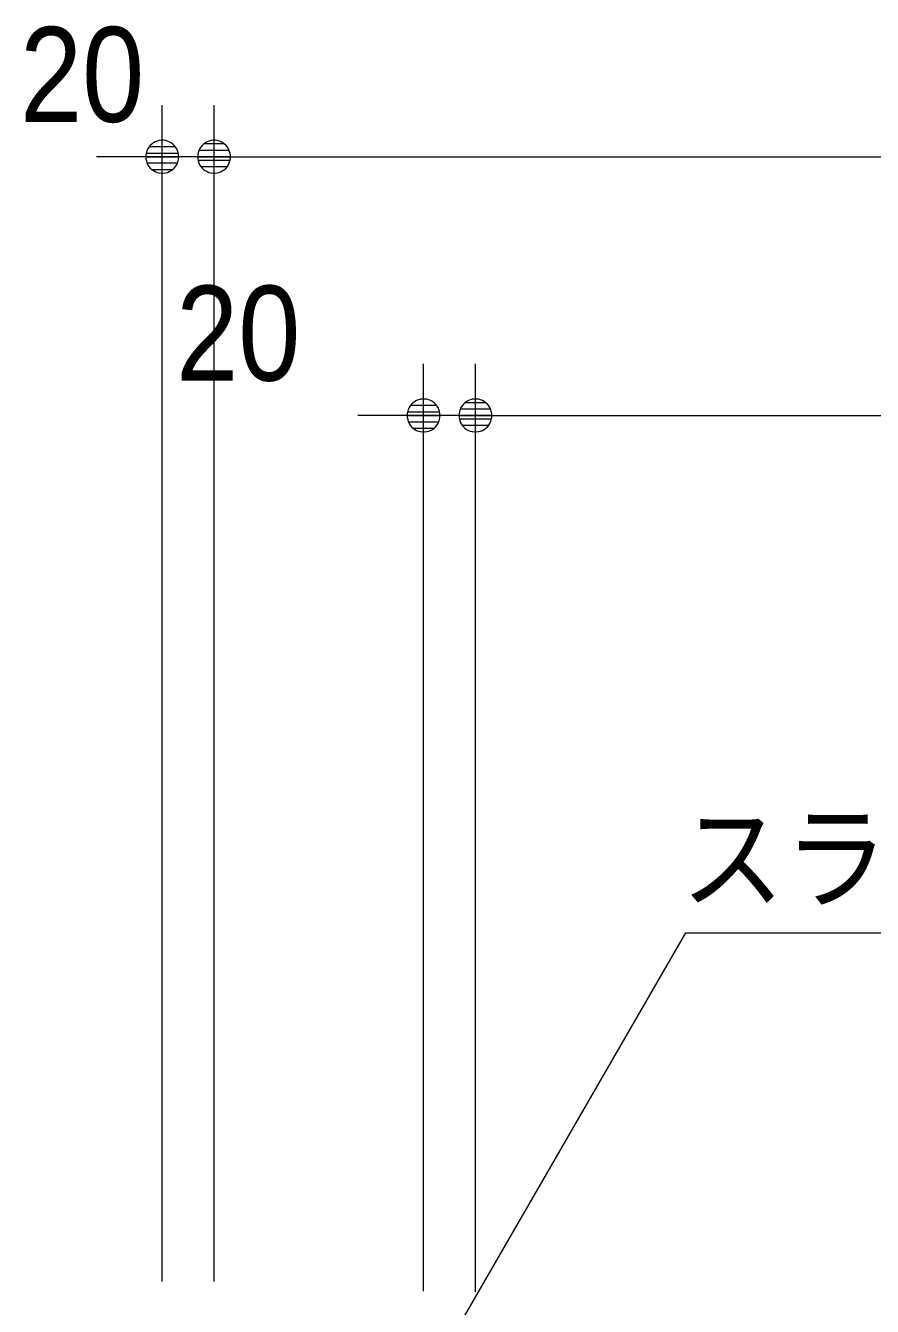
# Model space of a CAD drawing. Units: millimetres, scale not verified. Extents: x -6062 to 6062, y -3045 to 3045.
# Drawn here: x -2237.3 to -1910.1, y 355.6 to 850.7 of the extents above; entities that cross this region are included whole.
import ezdxf
from ezdxf.enums import TextEntityAlignment as Align

# ---------------------------------------------------------------- set-up
doc = ezdxf.new("R2010")
doc.units = ezdxf.units.MM
doc.header["$LTSCALE"] = 20
for name, color, linetype, lineweight in [('0-0_2寸法-1', 7, 'Continuous', 9), ('0-1_0', 7, 'Continuous', 9), ('0-2_2寸法-3', 7, 'Continuous', 9), ('0-5_2寸法-2', 7, 'Continuous', 9)]:
    doc.layers.add(name, color=color, linetype=linetype, lineweight=lineweight)
doc.styles.add('ＭＳ ゴシック', font='')
doc.styles.add('ＭＳ Ｐゴシック', font='')
doc.styles.get('ＭＳ ゴシック').set_extended_font_data('MS Gothic')
doc.styles.get('ＭＳ Ｐゴシック').set_extended_font_data('MS PGothic')

# ---------------------------------------------------------------- blocks, each defined once
blk = doc.blocks.new('_Dot')
at = {"layer": '0-1_0'}
for p, q in [((-10, 0), (-20, 0)), ((9.78, 2), (-9.78, 2)), ((7.99, 6), (-7.99, 6)), ((9.16, -3.98), (-9.16, -3.98)), ((6, -7.98), (-6, -7.98))]:
    blk.add_line(p, q, dxfattribs=at)
for points in [[(10, 0), (9.92, 1.25), (9.69, 2.49), (9.3, 3.68), (8.76, 4.82), (8.09, 5.88), (7.29, 6.85), (6.37, 7.71), (5.36, 8.44), (4.26, 9.05), (3.09, 9.51), (1.87, 9.82), (0.63, 9.98), (-0.63, 9.98), (-1.87, 9.82), (-3.09, 9.51), (-4.26, 9.05), (-5.36, 8.44), (-6.37, 7.71), (-7.29, 6.85), (-8.09, 5.88), (-8.76, 4.82), (-9.3, 3.68), (-9.69, 2.49), (-9.92, 1.25), (-10, 0), (0, 0)], [(-10, 0), (-9.92, -1.25), (-9.69, -2.49), (-9.3, -3.68), (-8.76, -4.82), (-8.09, -5.88), (-7.29, -6.85), (-6.37, -7.71), (-5.36, -8.44), (-4.26, -9.05), (-3.09, -9.51), (-1.87, -9.82), (-0.63, -9.98), (0.63, -9.98), (1.87, -9.82), (3.09, -9.51), (4.26, -9.05), (5.36, -8.44), (6.37, -7.71), (7.29, -6.85), (8.09, -5.88), (8.76, -4.82), (9.3, -3.68), (9.69, -2.49), (9.92, -1.25), (10, 0), (0, 0)]]:
    blk.add_lwpolyline(points, close=True, dxfattribs=at)

msp = doc.modelspace()

# ---------------------------------------------------------------- linework, layer by layer
at = {"layer": '0-0_2寸法-1'}
for p, q in [((-2164.5, 365.25), (-2164.5, 820)), ((-2151.79, 800), (-848.21, 800)), ((-2063.5, 361.27), (-2063.5, 720)), ((-2050.79, 700), (-848.21, 700))]:
    msp.add_line(p, q, dxfattribs=at)
at = {"layer": '0-2_2寸法-3'}
msp.add_lwpolyline([(-2073.5, 341.8), (-1982.17, 500), (-1365.38, 500)], dxfattribs=at)
at = {"layer": '0-5_2寸法-2'}
for p, q in [((-2184.5, 365.25), (-2184.5, 820)), ((-2164.5, 365.25), (-2164.5, 820)), ((-2197.21, 800), (-2209.92, 800)), ((-2164.5, 800), (-2184.5, 800)), ((-2151.79, 800), (-2139.08, 800)), ((-2083.5, 361.47), (-2083.5, 720)), ((-2063.5, 361.27), (-2063.5, 720)), ((-2096.21, 700), (-2108.92, 700)), ((-2063.5, 700), (-2083.5, 700)), ((-2050.79, 700), (-2038.08, 700))]:
    msp.add_line(p, q, dxfattribs=at)

# ---------------------------------------------------------------- block references
at = {"layer": '0-0_2寸法-1', "xscale": 0.6356201, "yscale": 0.6356201, "rotation": 180}
for p in [(-2164.5, 800), (-2063.5, 700)]:
    msp.add_blockref('_Dot', p, dxfattribs=at)
at = {"layer": '0-5_2寸法-2', "xscale": 0.6356201, "yscale": 0.6356201}
for p in [(-2184.5, 800), (-2083.5, 700)]:
    msp.add_blockref('_Dot', p, dxfattribs=at)
at = {"layer": '0-5_2寸法-2', "xscale": 0.6356201, "yscale": 0.6356201, "rotation": 180}
for p in [(-2164.5, 800), (-2063.5, 700)]:
    msp.add_blockref('_Dot', p, dxfattribs=at)

# ---------------------------------------------------------------- texts
at = {"layer": '0-2_2寸法-3', "style": 'ＭＳ ゴシック', "width": 0.9}
msp.add_text('スライド式ストッパー取付位置', height=32.55, dxfattribs=at).set_placement((-1984.09, 502.97), align=Align.BOTTOM_LEFT)
at = {"layer": '0-5_2寸法-2', "style": 'ＭＳ Ｐゴシック', "width": 0.9}
for p in [(-2239.48, 802.48), (-2179.14, 702.48)]:
    msp.add_text('20', height=36.66, dxfattribs=at).set_placement(p, align=Align.BOTTOM_LEFT)

doc.saveas('drawing.dxf')
